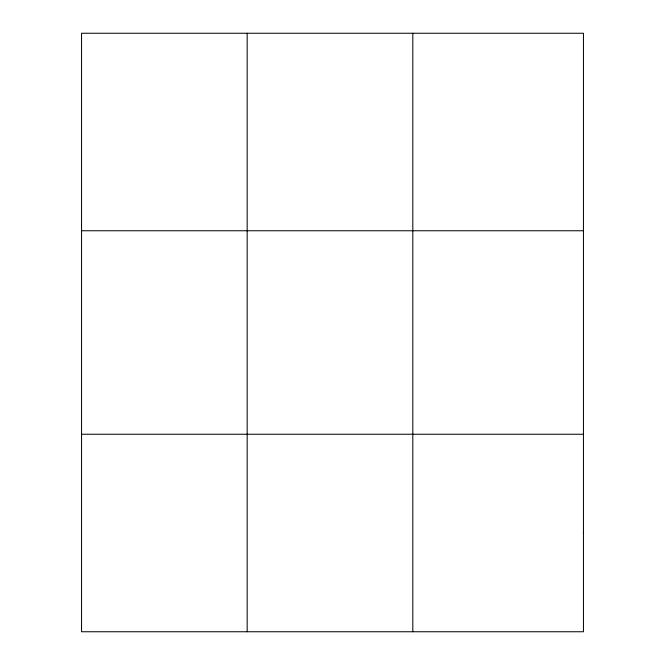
<?xml version="1.0" encoding="UTF-8"?>
<svg xmlns="http://www.w3.org/2000/svg" width="665" height="665" viewBox="0 0 665 665"><rect width="100%" height="100%" fill="white"/><g stroke="black" fill="none" stroke-linecap="round" stroke-linejoin="round"><path stroke-width="1" d="M247.181 33.25L247.181 631.75M412.807 33.25L412.807 631.75M81.554 230.755L583.446 230.755M81.554 434.245L583.446 434.245M583.446 532.998L583.446 631.75L81.554 631.75L81.554 33.25L583.446 33.25L583.446 532.998"/></g></svg>
